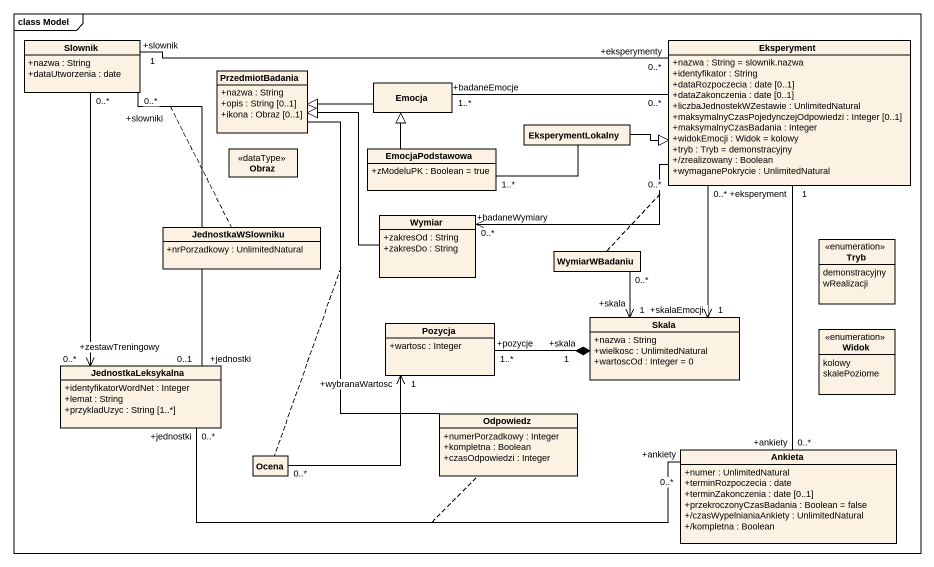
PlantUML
@startuml
mainframe class Model
hide circle
hide empty members
skinparam classAttributeIconSize 0
class Slownik {
  +nazwa : String
  +dataUtworzenia : date
}
class Eksperyment {
  +nazwa : String = slownik.nazwa
  +identyfikator : String
  +dataRozpoczecia : date [0..1]
  +dataZakonczenia : date [0..1]
  +liczbaJednostekWZestawie : UnlimitedNatural
  +maksymalnyCzasPojedynczejOdpowiedzi : Integer [0..1]
  +maksymalnyCzasBadania : Integer
  +widokEmocji : Widok = kolowy
  +tryb : Tryb = demonstracyjny
  +/zrealizowany : Boolean
  +wymaganePokrycie : UnlimitedNatural
}
class PrzedmiotBadania {
  +nazwa : String
  +opis : String [0..1]
  +ikona : Obraz [0..1]
}
class Emocja
class EksperymentLokalny
class Obraz <<dataType>>
class EmocjaPodstawowa {
  +zModeluPK : Boolean = true
}
class Wymiar {
  +zakresOd : String
  +zakresDo : String
}
class JednostkaWSlowniku {
  +nrPorzadkowy : UnlimitedNatural
}
class WymiarWBadaniu
enum Tryb {
  demonstracyjny
  wRealizacji
}
class Pozycja {
  +wartosc : Integer
}
class Skala {
  +nazwa : String
  +wielkosc : UnlimitedNatural
  +wartoscOd : Integer = 0
}
enum Widok {
  kolowy
  skalePoziome
}
class JednostkaLeksykalna {
  +identyfikatorWordNet : Integer
  +lemat : String
  +przykladUzyc : String [1..*]
}
class Odpowiedz {
  +numerPorzadkowy : Integer
  +kompletna : Boolean
  +czasOdpowiedzi : Integer
}
class Ocena
class Ankieta {
  +numer : UnlimitedNatural
  +terminRozpoczecia : date
  +terminZakonczenia : date [0..1]
  +przekroczonyCzasBadania : Boolean = false
  +/czasWypelnianiaAnkiety : UnlimitedNatural
  +/kompletna : Boolean
}
Slownik "0..*" --> "+zestawTreningowy\n0..*" JednostkaLeksykalna
Eksperyment "+eksperymenty\n0..*" -left- "+slownik\n1" Slownik
Eksperyment "0..*" -left- "+badaneEmocje\n1..*" Emocja
Eksperyment "0..*" --> "+skalaEmocji\n1" Skala
Eksperyment "+eksperyment\n1" -- "+ankiety\n0..*" Ankieta
Emocja -left-|> PrzedmiotBadania
EksperymentLokalny -right-|> Eksperyment
EksperymentLokalny -left- "1..*" EmocjaPodstawowa
EmocjaPodstawowa -up-|> Emocja
Wymiar "0..*\n+badaneWymiary" <-right- "0..*" Eksperyment
(Wymiar, Eksperyment) .. WymiarWBadaniu
Wymiar -up-|> PrzedmiotBadania
WymiarWBadaniu "0..*" --> "+skala\n1" Skala
Skala "+skala\n1" *-left- "+pozycje\n1..*" Pozycja
JednostkaLeksykalna "+jednostki\n0..1" -up- "+slowniki\n0..*" Slownik
(JednostkaLeksykalna, Slownik) .. JednostkaWSlowniku
JednostkaLeksykalna "+jednostki\n0..*" -right- "+ankiety\n0..*" Ankieta
(JednostkaLeksykalna, Ankieta) .. Odpowiedz
Odpowiedz -up- PrzedmiotBadania
(Odpowiedz, PrzedmiotBadania) .. Ocena
Ocena "0..*" -up-> "1\n+wybranaWartosc" Pozycja
@enduml
